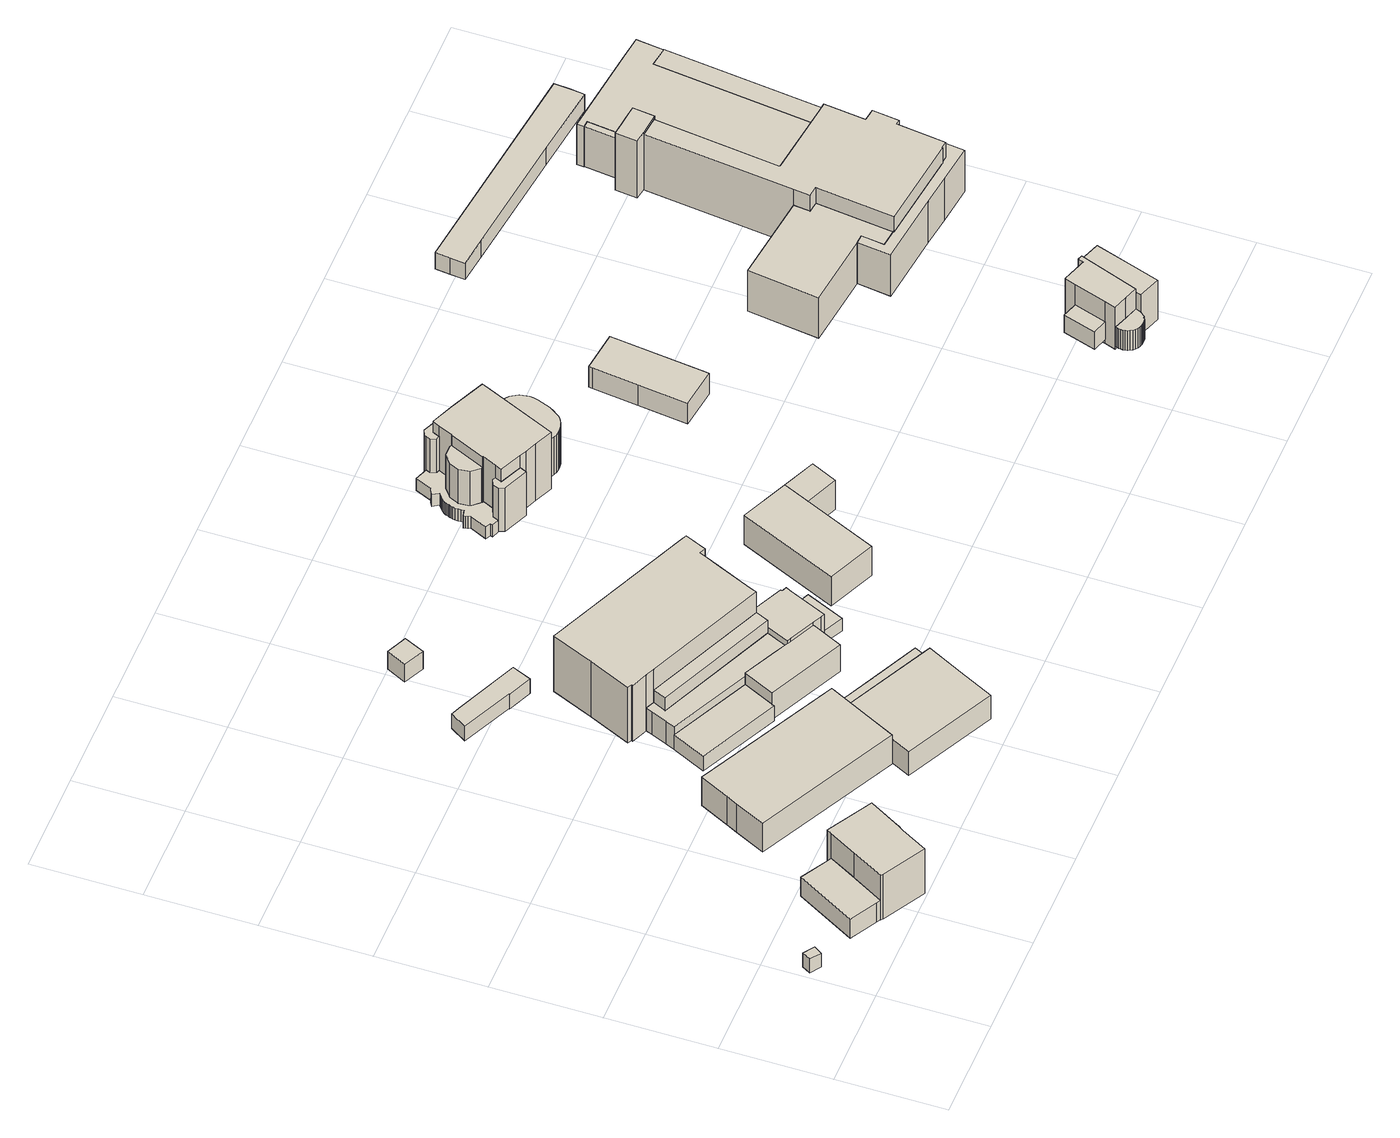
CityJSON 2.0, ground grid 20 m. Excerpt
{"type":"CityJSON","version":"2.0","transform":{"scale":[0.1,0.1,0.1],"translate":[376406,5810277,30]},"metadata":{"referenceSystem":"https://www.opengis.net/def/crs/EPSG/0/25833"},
"CityObjects":{
"building1":{"type":"Building","attributes":{"Gemeindeschluessel":"11000006","BezugspunktDach":"2200","function":"31001_3210","measuredHeight":3.23,"storeysAboveGround":1},"address":[{"country":"Germany","locality":"Berlin","thoroughfareNumber":"11 (1)","thoroughfareName":"Scabellstraße"}],"geometry":[{"type":"Solid","lod":"1","boundaries":[[[[0,1,2,3]],[[4,5,6,7]],[[4,7,3,2]],[[5,4,2,1]],[[6,5,1,0]],[[7,6,0,3]]]]}]},
"building2":{"type":"Building","attributes":{"Gemeindeschluessel":"11000006","function":"31001_3210"},"address":[{"country":"Germany","locality":"Berlin","thoroughfareNumber":"11","thoroughfareName":"Scabellstraße"}],"children":["building2-1","building2-2"]},
"building2-1":{"type":"BuildingPart","attributes":{"BezugspunktDach":"2200","measuredHeight":12.65,"storeysAboveGround":2},"parents":["building2"],"geometry":[{"type":"MultiSurface","lod":"1","boundaries":[[[8,9,10,11,12,13,14,15,16,17,18]],[[19,20,21,22,23,24,25,26,27,28,29]],[[30,31,18,17]],[[19,29,32,33]],[[20,19,17,16],[34,35,30,33]],[[21,20,16,15]],[[22,21,15,14]],[[23,22,14,13]],[[24,23,13,12]],[[25,24,12,11]],[[26,25,11,10]],[[27,26,10,9]],[[28,27,9,8]],[[29,28,8,18]],[[33,32,31,30]],[[30,35,34,33]]]}]},
"building2-2":{"type":"BuildingPart","attributes":{"BezugspunktDach":"2200","measuredHeight":4.52,"storeysAboveGround":2},"parents":["building2"],"geometry":[{"type":"MultiSurface","lod":"1","boundaries":[[[36,31,35,37,38,39]],[[40,41,34,32,42,43]],[[40,43,39,38]],[[41,40,38,37]],[[34,41,37,35]],[[42,32,31,36]],[[43,42,36,39]],[[33,30,31,32]],[[34,44,35,30,33]]]}]},
"building3":{"type":"Building","attributes":{"Gemeindeschluessel":"11000006","BezugspunktDach":"2200","function":"31001_2444","measuredHeight":7.89,"storeysAboveGround":2},"address":[{"country":"Germany","locality":"Berlin","thoroughfareNumber":"10 (2)","thoroughfareName":"Scabellstraße"}],"geometry":[{"type":"Solid","lod":"1","boundaries":[[[[45,46,47,48,49,50,51,52,53]],[[54,55,56,57,58,59,60,61,62]],[[54,62,53,52]],[[55,54,52,51]],[[56,55,51,50]],[[57,56,50,49]],[[58,57,49,48]],[[59,58,48,47]],[[60,59,47,46]],[[61,60,46,45]],[[62,61,45,53]]]]}]},
"building4":{"type":"Building","attributes":{"Gemeindeschluessel":"11000006","BezugspunktDach":"2200","function":"31001_2444","measuredHeight":3.5,"storeysAboveGround":2},"address":[{"country":"Germany","locality":"Berlin","thoroughfareNumber":"8 (3)","thoroughfareName":"Scabellstraße"}],"geometry":[{"type":"Solid","lod":"1","boundaries":[[[[63,64,65,66,67]],[[68,69,70,71,72]],[[68,72,67,66]],[[69,68,66,65]],[[70,69,65,64]],[[71,70,64,63]],[[72,71,63,67]]]]}]},
"building5":{"type":"Building","attributes":{"Gemeindeschluessel":"11000006","BezugspunktDach":"2200","function":"31001_3210","measuredHeight":4.14,"storeysAboveGround":1},"address":[{"country":"Germany","locality":"Berlin","thoroughfareNumber":"8 (1)","thoroughfareName":"Scabellstraße"}],"geometry":[{"type":"Solid","lod":"1","boundaries":[[[[73,74,75,76,77,78,79,80]],[[81,82,83,84,85,86,87,88]],[[81,88,80,79]],[[82,81,79,78]],[[83,82,78,77]],[[84,83,77,76]],[[85,84,76,75]],[[86,85,75,74]],[[87,86,74,73]],[[88,87,73,80]]]]}]},
"building6":{"type":"Building","attributes":{"Gemeindeschluessel":"11000006","BezugspunktDach":"2200","function":"31001_2444","measuredHeight":6.75,"storeysAboveGround":2},"address":[{"country":"Germany","locality":"Berlin","thoroughfareNumber":"10","thoroughfareName":"Scabellstraße"}],"geometry":[{"type":"Solid","lod":"1","boundaries":[[[[89,90,91,92,93]],[[94,95,96,97,98]],[[94,98,93,92]],[[95,94,92,91]],[[96,95,91,90]],[[97,96,90,89]],[[98,97,89,93]]]]}]},
"building7":{"type":"Building","attributes":{"Gemeindeschluessel":"11000006","BezugspunktDach":"2200","function":"51009_1610","measuredHeight":4.06,"storeysAboveGround":0},"address":[{"country":"Germany","locality":"Berlin"}],"geometry":[{"type":"Solid","lod":"1","boundaries":[[[[99,100,101,102,103,104]],[[58,105,106,107,108,109]],[[58,109,104,103]],[[105,58,103,102]],[[106,105,102,101]],[[107,106,101,100]],[[108,107,100,99]],[[109,108,99,104]]]]}]},
"building8":{"type":"Building","attributes":{"Gemeindeschluessel":"11000006","function":"31001_2444"},"address":[{"country":"Germany","locality":"Berlin","thoroughfareNumber":"8 (2)","thoroughfareName":"Scabellstraße"}],"children":["building8-1","building8-2"]},
"building8-1":{"type":"BuildingPart","attributes":{"BezugspunktDach":"2200","measuredHeight":6.16,"storeysAboveGround":2},"parents":["building8"],"geometry":[{"type":"Solid","lod":"1","boundaries":[[[[110,111,112,113,114,115,116,117,118,119,120]],[[121,122,123,124,125,126,127,128,129,69,68]],[[121,68,120,119]],[[122,121,119,118]],[[123,122,118,117]],[[124,123,117,116]],[[125,124,116,115]],[[126,125,115,114]],[[129,128,112,111]],[[69,129,111,110]],[[68,69,110,120]],[[127,126,114,113]],[[128,127,113,112]]]]}]},
"building8-2":{"type":"BuildingPart","attributes":{"BezugspunktDach":"2200","measuredHeight":7.25,"storeysAboveGround":2},"parents":["building8"],"geometry":[{"type":"MultiSurface","lod":"1","boundaries":[[[130,131,132,133,134,135,136,137,138,139,140,141,142,143,144]],[[126,145,146,147,148,149,150,151,152,153,154,155,156,157,128]],[[114,113,112,144,143]],[[126,128,127]],[[145,126,143,142]],[[146,145,142,141]],[[147,146,141,140]],[[148,147,140,139]],[[149,148,139,138]],[[150,149,138,137]],[[151,150,137,136]],[[152,151,136,135]],[[153,152,135,134]],[[154,153,134,133]],[[155,154,133,132]],[[156,155,132,131]],[[157,156,131,130]],[[128,157,130,144]],[[126,127,113,114]],[[127,128,112,113]]]}]},
"building9":{"type":"Building","attributes":{"Gemeindeschluessel":"11000006","BezugspunktDach":"2200","function":"31001_1000","measuredHeight":5.15,"storeysAboveGround":1},"address":[{"country":"Germany","locality":"Berlin","thoroughfareNumber":"7 (1)","thoroughfareName":"Scabellstraße"}],"geometry":[{"type":"Solid","lod":"1","boundaries":[[[[158,159,160,161]],[[162,163,164,165]],[[162,165,161,160]],[[163,162,160,159]],[[164,163,159,158]],[[165,164,158,161]]]]}]},
"building10":{"type":"Building","attributes":{"Gemeindeschluessel":"11000006","BezugspunktDach":"2200","function":"31001_1010","measuredHeight":6.92,"storeysAboveGround":1},"address":[{"country":"Germany","locality":"Berlin","thoroughfareNumber":"8 (4)","thoroughfareName":"Scabellstraße"}],"geometry":[{"type":"Solid","lod":"1","boundaries":[[[[166,167,168,169,170,171]],[[69,129,128,156,172,70]],[[69,70,171,170]],[[129,69,170,169]],[[128,129,169,168]],[[156,128,168,167]],[[172,156,167,166]],[[70,172,166,171]]]]}]},
"building11":{"type":"Building","attributes":{"Gemeindeschluessel":"11000006","function":"31001_3210"},"address":[{"country":"Germany","locality":"Berlin","thoroughfareNumber":"8","thoroughfareName":"Scabellstraße"}],"children":["building11-1","building11-2"]},
"building11-1":{"type":"BuildingPart","attributes":{"BezugspunktDach":"2200","measuredHeight":16.01,"storeysAboveGround":3},"parents":["building11"],"geometry":[{"type":"MultiSurface","lod":"1","boundaries":[[[173,174,175,176,177,178,179,180,181,182,183,184,185,186,187,188]],[[189,190,191,192,193,194,195,196,197,145,198,124,123,199,200,201]],[[189,201,188,187]],[[190,189,187,186]],[[191,190,186,185]],[[192,191,185,184]],[[193,192,184,183]],[[194,193,183,182]],[[195,194,182,181]],[[196,195,181,180]],[[197,196,180,179]],[[145,197,179,178]],[[198,145,178,177]],[[124,202,203,177,176]],[[123,124,176,175]],[[199,123,175,174]],[[200,199,174,173]],[[201,200,173,188]],[[198,203,202,124]]]}]},
"building11-2":{"type":"BuildingPart","attributes":{"BezugspunktDach":"2200","measuredHeight":8.38,"storeysAboveGround":3},"parents":["building11"],"geometry":[{"type":"MultiSurface","lod":"1","boundaries":[[[204,203,202,205]],[[124,198,126,125]],[[124,125,205,202]],[[126,198,203,204]],[[125,126,204,205]],[[124,206,202,203,198]]]}]},
"building12":{"type":"Building","attributes":{"Gemeindeschluessel":"11000006","BezugspunktDach":"2200","function":"31001_2463","measuredHeight":2.83,"storeysAboveGround":1},"address":[{"country":"Germany","locality":"Berlin","thoroughfareNumber":"9 (1)","thoroughfareName":"Scabellstraße"}],"geometry":[{"type":"Solid","lod":"1","boundaries":[[[[207,208,209,210]],[[211,212,213,214]],[[211,214,210,209]],[[212,211,209,208]],[[213,212,208,207]],[[214,213,207,210]]]]}]},
"building13":{"type":"Building","attributes":{"Gemeindeschluessel":"11000006","function":"31001_1010"},"address":[{"country":"Germany","locality":"Berlin","thoroughfareNumber":"9","thoroughfareName":"Scabellstraße"}],"children":["building13-1","building13-2"]},
"building13-1":{"type":"BuildingPart","attributes":{"BezugspunktDach":"2200","measuredHeight":9.64,"storeysAboveGround":2},"parents":["building13"],"geometry":[{"type":"MultiSurface","lod":"1","boundaries":[[[215,216,217,218]],[[219,220,221,222]],[[219,222,218,217]],[[220,219,217,216]],[[221,223,224,216,215]],[[222,221,215,218]],[[220,216,224,223]]]}]},
"building13-2":{"type":"BuildingPart","attributes":{"BezugspunktDach":"2200","measuredHeight":9.4,"storeysAboveGround":2},"parents":["building13"],"geometry":[{"type":"Solid","lod":"1","boundaries":[[[[225,226,216,224]],[[220,227,228,223]],[[227,220,216,226]],[[228,227,226,225]],[[223,228,225,224]],[[220,223,224,216]]]]}]},
"building14":{"type":"Building","attributes":{"Gemeindeschluessel":"11000006","function":"31001_1010"},"address":[{"country":"Germany","locality":"Berlin","thoroughfareNumber":"7","thoroughfareName":"Scabellstraße"}],"children":["building14-1","building14-2","building14-3","building14-4","building14-5","building14-6"]},
"building14-1":{"type":"BuildingPart","attributes":{"BezugspunktDach":"2200","measuredHeight":15.67,"storeysAboveGround":2},"parents":["building14"],"geometry":[{"type":"MultiSurface","lod":"1","boundaries":[[[229,230,231,232,233,234,235,236,237,238,239,240,241,242,243,244]],[[245,246,247,248,249,250,251,252,253,254,255,256,257,258,259,260]],[[261,262,244,243]],[[245,260,263,264]],[[265,266,245,243,242]],[[247,246,242,241]],[[267,268,269,270,248,247,241,240]],[[249,248,240,239]],[[271,272,249,239,238]],[[251,250,273,274,275,276,238,237]],[[277,275,237,236]],[[252,251,275,274,278]],[[253,252,236,235]],[[254,253,235,234]],[[279,280,234,233]],[[256,255,233,232]],[[257,256,232,231]],[[258,257,231,230]],[[259,258,230,229]],[[262,281,282,263,260,259,229,244]],[[264,263,262,261]],[[246,245,266,265]],[[270,269,268,267]],[[250,249,272,271]],[[276,275,274,273]],[[278,274,275,277]],[[255,254,280,279]],[[263,282,281,262]]]}]},
"building14-2":{"type":"BuildingPart","attributes":{"BezugspunktDach":"2200","measuredHeight":8.97,"storeysAboveGround":2},"parents":["building14"],"geometry":[{"type":"Solid","lod":"1","boundaries":[[[[283,284,285,286,287,288,289,290,291,292,293,294,295,296,297,298,299,300,301,302,303,304,305,306,307,280,279]],[[254,308,309,310,311,312,313,314,315,316,317,318,319,320,321,322,323,324,325,326,327,328,329,330,331,332,255]],[[308,254,280,307]],[[309,308,307,306]],[[310,309,306,305]],[[311,310,305,304]],[[312,311,304,303]],[[313,312,303,302]],[[314,313,302,301]],[[315,314,301,300]],[[316,315,300,299]],[[317,316,299,298]],[[318,317,298,297]],[[319,318,297,296]],[[320,319,296,295]],[[321,320,295,294]],[[322,321,294,293]],[[323,322,293,292]],[[324,323,292,291]],[[325,324,291,290]],[[326,325,290,289]],[[327,326,289,288]],[[328,327,288,287]],[[329,328,287,286]],[[330,329,286,285]],[[331,330,285,284]],[[332,331,284,283]],[[255,332,283,279]],[[255,279,280,254]]]]}]},
"building14-3":{"type":"BuildingPart","attributes":{"BezugspunktDach":"2200","measuredHeight":2.81,"storeysAboveGround":2},"parents":["building14"],"geometry":[{"type":"MultiSurface","lod":"1","boundaries":[[[333,334,335,336,337,266,265,338,339,340,341,342,343,344,345,272,271,346,347,348,349,350,351,352,353,354,355,356,357,358,359,360,361,362,363,364,365,366,367,368,369,370,371,372,373]],[[374,375,376,377,378,379,380,381,382,383,384,385,386,387,388,389,390,391,392,393,394,395,396,397,398,399,400,250,249,248,401,402,403,404,405,406,247,246,245,407,408,409,410,411,412]],[[374,412,373,372]],[[375,374,372,371]],[[376,375,371,370]],[[377,376,370,369]],[[378,377,369,368]],[[379,378,368,367]],[[380,379,367,366]],[[381,380,366,365]],[[382,381,365,364]],[[383,382,364,363]],[[384,383,363,362]],[[385,384,362,361]],[[386,385,361,360]],[[387,386,360,359]],[[388,387,359,358]],[[389,388,358,357]],[[390,389,357,356]],[[391,390,356,355]],[[392,391,355,354]],[[393,392,354,353]],[[394,393,353,352]],[[395,394,352,351]],[[396,395,351,350]],[[397,396,350,349]],[[398,397,349,348]],[[399,398,413,414,347]],[[400,399,414,415,346]],[[250,400,415,273,271]],[[248,249,272,345]],[[401,248,345,270,416]],[[402,401,416,417,418]],[[403,402,417,419,342]],[[404,403,419,420,341]],[[405,404,420,421]],[[406,405,421,422]],[[247,406,422,269,338]],[[246,247,338,265]],[[407,245,264,423]],[[408,407,337,423,424]],[[409,408,336,424,425]],[[410,409,335,334]],[[411,410,334,333]],[[412,411,333,373]],[[348,347,414,413]],[[347,346,415,414]],[[346,271,273,415]],[[250,271,272,249,426]],[[416,270,345,344]],[[418,417,416,344,343]],[[343,342,419,417]],[[342,341,420,419]],[[421,420,341,340]],[[422,421,340,339]],[[427,339,338,269,422]],[[246,265,266,245,428]],[[423,264,266,337]],[[424,423,337,336]],[[425,424,336,335]]]}]},
"building14-4":{"type":"BuildingPart","attributes":{"BezugspunktDach":"2200","measuredHeight":10.56,"storeysAboveGround":2},"parents":["building14"],"geometry":[{"type":"MultiSurface","lod":"1","boundaries":[[[429,430,268,267,431,432,433,434]],[[419,417,416,270,269,422,421,420]],[[419,342,341,434,433]],[[417,343,342,419,433,432]],[[416,344,343,432,431]],[[345,344,431,267]],[[422,339,338,435,268,430]],[[340,339,430,429]],[[341,340,421,429,434]],[[420,341,342,419]],[[419,342,343,417]],[[417,343,344,416]],[[270,416,344,345]],[[269,270,267,268]],[[269,435,338,339,422]],[[421,422,339,340]],[[436,420,421,340,341]]]}]},
"building14-5":{"type":"BuildingPart","attributes":{"BezugspunktDach":"2200","measuredHeight":10.61,"storeysAboveGround":2},"parents":["building14"],"geometry":[{"type":"MultiSurface","lod":"1","boundaries":[[[437,276,275,277,438,439,440,441,442]],[[413,443,444,445,278,274,273,415,414]],[[446,348,347,442,441]],[[443,413,441,440]],[[444,443,440,439]],[[445,444,439,438]],[[278,445,438,277]],[[415,346,271,273,276,437]],[[414,347,346,437,442]],[[413,414,347,348,446]],[[274,278,277,275]],[[274,275,276,273]],[[273,271,346,415]],[[415,447,346,347,414]]]}]},
"building14-6":{"type":"BuildingPart","attributes":{"BezugspunktDach":"2200","measuredHeight":10.3,"storeysAboveGround":2},"parents":["building14"],"geometry":[{"type":"MultiSurface","lod":"1","boundaries":[[[448,449,281,262,261,450,451,452]],[[424,423,264,263,282,453,454,425]],[[336,335,425,452,451]],[[423,337,336,455,451,450]],[[264,266,337,450,261]],[[453,282,281,449]],[[454,453,449,448]],[[425,454,448,452]],[[424,425,335,336]],[[424,455,336,337,423]],[[423,337,266,264]],[[263,264,456,261,262,457]],[[282,263,262,281,458]]]}]},
"building15":{"type":"Building","attributes":{"Gemeindeschluessel":"11000006","BezugspunktDach":"2200","function":"31001_3070","measuredHeight":5.26,"storeysAboveGround":1},"address":[{"country":"Germany","locality":"Berlin","thoroughfareNumber":"20 (1)","thoroughfareName":"Kronprinzessinnenweg"}],"geometry":[{"type":"Solid","lod":"1","boundaries":[[[[459,460,461,462,463,464,465,466]],[[467,468,469,470,471,472,473,474]],[[467,474,466,465]],[[468,467,465,464]],[[469,468,464,463]],[[470,469,463,462]],[[471,470,462,461]],[[472,471,461,460]],[[473,472,460,459]],[[474,473,459,466]]]]}]},
"building16":{"type":"Building","attributes":{"Gemeindeschluessel":"11000006","BezugspunktDach":"2200","function":"51009_1610","measuredHeight":4.19,"storeysAboveGround":0},"address":[{"country":"Germany","locality":"Berlin"}],"geometry":[{"type":"Solid","lod":"1","boundaries":[[[[475,476,477,478]],[[479,480,481,482]],[[479,482,478,477]],[[480,479,477,476]],[[481,480,476,475]],[[482,481,475,478]]]]}]},
"building17":{"type":"Building","attributes":{"Gemeindeschluessel":"11000006","function":"31001_1010"},"address":[{"country":"Germany","locality":"Berlin","thoroughfareNumber":"4","thoroughfareName":"Scabellstraße"}],"children":["building17-1","building17-2","building17-3","building17-4"]},
"building17-1":{"type":"BuildingPart","attributes":{"BezugspunktDach":"2200","measuredHeight":12.34,"storeysAboveGround":2},"parents":["building17"],"geometry":[{"type":"MultiSurface","lod":"1","boundaries":[[[483,484,485,486,487,488,489,490,491,492]],[[493,494,495,496,497,498,499,500,501,502]],[[493,502,492,491]],[[494,493,491,490]],[[495,494,490,489]],[[496,495,489,488]],[[497,496,488,487]],[[498,497,487,486]],[[499,498,486,485]],[[503,504,485,484]],[[505,506,507,508,501,500,484,483]],[[509,505,508,510,502,501,483,492]],[[500,499,504,503]],[[508,507,506,505]],[[510,508,505,509]]]}]},
"building17-2":{"type":"BuildingPart","attributes":{"BezugspunktDach":"2200","measuredHeight":4.59,"storeysAboveGround":2},"parents":["building17"],"geometry":[{"type":"MultiSurface","lod":"1","boundaries":[[[511,512,513,514,515,516,517,518,519,520,521,522,523,524,525,526,527,506,509,528,529,530,531]],[[532,533,534,510,507,535,536,537,538,539,540,541,542,543,544,545,546,547,548,549,550,551,552]],[[532,552,531,530]],[[533,532,530,529]],[[534,533,529,528]],[[510,534,528,509]],[[536,535,527,526]],[[537,536,526,525]],[[538,537,525,524]],[[539,538,524,523]],[[540,539,523,522]],[[541,540,522,521]],[[542,541,521,520]],[[543,542,520,519]],[[544,543,519,518]],[[545,544,518,517]],[[546,545,517,516]],[[547,546,516,515]],[[548,547,515,514]],[[549,548,514,513]],[[550,549,513,512]],[[551,550,512,511]],[[552,551,511,531]],[[507,508,505,506]],[[510,509,505,553,508]],[[507,506,527,535]]]}]},
"building17-3":{"type":"BuildingPart","attributes":{"BezugspunktDach":"2200","measuredHeight":10.96,"storeysAboveGround":2},"parents":["building17"],"geometry":[{"type":"MultiSurface","lod":"1","boundaries":[[[554,555,556,504,503,557]],[[500,499,558,559,560,561]],[[500,561,535,507,506,527,557,503]],[[558,499,558,562,563,504,556]],[[559,558,556,555]],[[560,559,555,554]],[[561,560,554,557]],[[527,506,507,535]],[[499,500,503,504]],[[563,562,558,499]]]}]},
"building17-4":{"type":"BuildingPart","attributes":{"BezugspunktDach":"2200","measuredHeight":3.83,"storeysAboveGround":2},"parents":["building17"],"geometry":[{"type":"Solid","lod":"1","boundaries":[[[[562,564,565,566,567,563]],[[568,569,570,571,558,499]],[[568,499,563,567]],[[569,568,567,566]],[[570,569,566,565]],[[571,570,565,564]],[[558,571,564,562]],[[499,558,562,563]]]]}]},
"building18":{"type":"Building","attributes":{"name":"Feuerwache Wannsee","Gemeindeschluessel":"11000006","function":"31001_3072"},"address":[{"country":"Germany","locality":"Berlin","thoroughfareNumber":"20","thoroughfareName":"Kronprinzessinnenweg"}],"children":["building18-1","building18-2","building18-3","building18-4","building18-5","building18-6"]},
"building18-1":{"type":"BuildingPart","attributes":{"BezugspunktDach":"2200","measuredHeight":13.14,"storeysAboveGround":4},"parents":["building18"],"geometry":[{"type":"MultiSurface","lod":"1","boundaries":[[[572,573,574,575,576,577,578,579,580,581,582,583,584,585,586,587,588]],[[589,590,591,592,593,594,595,596,597,598,599,600,601,602,603,604,605]],[[606,607,588,587]],[[590,589,587,586]],[[591,590,608,609]],[[610,611,585,584]],[[592,591,612,613,614]],[[615,616,610,584,583]],[[593,592,614,617]],[[618,616,583,582]],[[619,618,582,581]],[[620,619,581,580]],[[621,620,596,580,579]],[[622,621,597,579,578]],[[623,622,598,578,577]],[[624,623,599,577,576]],[[601,625,624,576,575]],[[626,625,601,575,574]],[[627,626,602,574,573]],[[604,628,629,603,573,572]],[[607,628,604,572,588]],[[630,589,605,631,607,606]],[[609,608,586,585,632]],[[614,613,612,611,610]],[[617,614,610,616,615]],[[594,593,633,616,618]],[[595,594,618,619]],[[596,595,619,620]],[[597,596,620,621]],[[598,597,621,622]],[[599,598,622,623]],[[634,600,599,623,624]],[[600,624,625,601]],[[602,601,625,626]],[[603,602,626,627]],[[603,629,628,604]],[[605,604,628,607]]]}]},
"building18-2":{"type":"BuildingPart","attributes":{"BezugspunktDach":"2200","measuredHeight":13.67,"storeysAboveGround":4},"parents":["building18"],"geometry":[{"type":"MultiSurface","lod":"1","boundaries":[[[635,636,637,638,639,640,641,642]],[[643,644,645,646,647,609,608,648]],[[643,648,642,641]],[[644,643,641,640]],[[649,650,640,639]],[[651,649,639,638]],[[652,651,638,637]],[[611,652,637,636]],[[608,586,585,653,636,635]],[[648,608,635,642]],[[645,644,650,649]],[[646,645,649,651]],[[647,646,651,652]],[[609,647,652,611]],[[609,653,585,586,608]]]}]},
"building18-3":{"type":"BuildingPart","attributes":{"BezugspunktDach":"2200","measuredHeight":9.56,"storeysAboveGround":4},"parents":["building18"],"geometry":[{"type":"MultiSurface","lod":"1","boundaries":[[[616,654,655,656,657,658,659,660,649,651,652,611,610]],[[613,661,662,663,664,665,666,667,668,669,670,617,614]],[[661,613,611,609,647,671]],[[662,661,652,647,646]],[[663,662,651,646,645]],[[664,663,645,672,660]],[[665,664,672,673,659]],[[666,665,659,658]],[[667,666,658,657]],[[668,667,657,656]],[[669,668,656,655]],[[613,614,610,611]],[[671,647,609,611,652]],[[646,647,652,651]],[[645,646,651,649]],[[649,660,672,645]],[[674,660,659,673,672]],[[669,655,654,670]],[[670,675,654,616,617]],[[617,616,610,614]]]}]},
"building18-4":{"type":"BuildingPart","attributes":{"BezugspunktDach":"2200","measuredHeight":9.49,"storeysAboveGround":4},"parents":["building18"],"geometry":[{"type":"MultiSurface","lod":"1","boundaries":[[[649,660,659,650]],[[673,672,645,644]],[[673,644,650,659]],[[672,660,659,673,659,660]],[[645,649,660,649]],[[672,660,649,645]],[[644,645,649,650]]]}]},
"building18-5":{"type":"BuildingPart","attributes":{"BezugspunktDach":"2200","measuredHeight":9.74,"storeysAboveGround":4},"parents":["building18"],"geometry":[{"type":"MultiSurface","lod":"1","boundaries":[[[676,677,678,679,680,681,655,654,616,618,619,620,621,622,623,624,625,626,627,682,683,684,685]],[[686,687,688,689,690,691,692,693,694,695,696,697,698,699,700,701,702,703,704,705,706,707,708]],[[686,708,685,684]],[[709,710,711,684,683]],[[688,712,709,683,682]],[[689,629,712,682,627]],[[690,689,603,602]],[[691,690,602,601]],[[692,691,601,600,624]],[[693,692,624,600,599]],[[694,693,599,598,622]],[[695,694,598,597]],[[696,695,597,596]],[[697,696,596,595]],[[698,697,619,595,594]],[[699,698,618,594,593]],[[700,699,713,617,670,654,616,654]],[[701,700,670,669]],[[702,701,655,681]],[[703,702,681,680]],[[704,703,680,679]],[[705,704,679,678]],[[706,705,678,677]],[[707,706,677,676]],[[708,707,676,685]],[[687,686,711,710,709]],[[687,709,712,688]],[[688,712,629,689]],[[602,603,627,626]],[[601,602,626,625]],[[714,625,624,600,601]],[[599,600,624,623]],[[623,622,598,599]],[[597,598,622,621]],[[596,597,621,620]],[[595,596,620,619]],[[594,595,619,618]],[[593,594,618,616]],[[616,654,670,617,713]],[[669,670,654,655]]]}]},
"building18-6":{"type":"BuildingPart","attributes":{"BezugspunktDach":"2200","measuredHeight":9.58,"storeysAboveGround":4},"parents":["building18"],"geometry":[{"type":"MultiSurface","lod":"1","boundaries":[[[710,709,712,629,628,607,606,715,716]],[[717,718,719,720,689,688,687,686,721]],[[717,721,716,715]],[[718,717,715,606]],[[719,718,589,605,607]],[[720,719,607,605,604,722]],[[689,720,604,603,629]],[[688,689,723,689,688,724]],[[721,686,710,716]],[[606,607,605,589]],[[722,604,605,607,628]],[[725,628,629,603,604]],[[724,688,689,723,629,712]],[[687,688,712,709]],[[686,687,726,709,710,727]]]}]},
"building19":{"type":"Building","attributes":{"Gemeindeschluessel":"11000006","BezugspunktDach":"2200","function":"31001_2120","measuredHeight":4.13,"storeysAboveGround":1},"address":[{"country":"Germany","locality":"Berlin","thoroughfareNumber":"21 (2)","thoroughfareName":"Kronprinzessinnenweg"}],"geometry":[{"type":"Solid","lod":"1","boundaries":[[[[728,729,730,731,732,733,734,735]],[[736,737,738,739,740,741,742,743]],[[736,743,735,734]],[[737,736,734,733]],[[738,737,733,732]],[[739,738,732,731]],[[740,739,731,730]],[[741,740,730,729]],[[742,741,729,728]],[[743,742,728,735]]]]}]}
},
"vertices":[
[27,105,43],[37,120,43],[17,133,43],[8,118,43],[17,133,10],[37,120,10],[27,105,10],[8,118,10],
[165,48,114],[242,4,114],[269,52,114],[276,63,114],[277,65,114],[300,105,114],[309,121,114],[227,168,114],[222,159,114],[194,109,114],[161,51,114],[194,109,8],[222,159,8],[227,168,8],[309,121,8],[300,105,8],[277,65,8],[276,63,8],[269,52,8],[242,4,8],[165,48,8],[161,51,8],[194,109,55],[161,51,55],[161,51,10],[194,109,10],[222,159,10],[222,159,55],
[153,55,55],[211,165,55],[165,191,55],[104,83,55],[165,191,10],[211,165,10],[153,55,10],[104,83,10],[222,159,33],
[496,154,77],[523,208,77],[533,228,77],[559,280,77],[560,283,77],[301,413,77],[274,359,77],[264,339,77],[237,284,77],[264,339,9],[274,359,9],[301,413,9],[560,283,9],[559,280,9],[533,228,9],[523,208,9],[496,154,9],[237,284,9],
[520,368,44],[522,372,44],[549,429,44],[403,499,44],[374,438,44],[403,499,9],[549,429,9],[522,372,9],[520,368,9],[374,438,9],
[400,784,40],[399,783,40],[443,764,40],[458,799,40],[415,818,40],[342,850,40],[325,857,40],[306,827,40],[325,857,6],[342,850,6],[415,818,6],[458,799,6],[443,764,6],[399,783,6],[400,784,6],[306,827,6],
[647,38,64],[679,103,64],[712,168,64],[546,250,64],[481,120,64],[546,250,8],[712,168,8],[679,103,8],[647,38,8],[481,120,8],
[629,209,38],[712,168,38],[727,199,38],[643,239,38],[559,280,38],[546,250,38],[643,239,9],[727,199,9],[712,168,9],[629,209,9],[546,250,9],
[549,429,63],[604,402,63],[635,387,63],[644,408,63],[653,428,63],[432,525,63],[443,549,63],[427,556,63],[422,544,63],[410,515,63],[403,499,63],[410,515,9],[422,544,9],[427,556,9],[443,549,9],[432,525,9],[653,428,9],[644,408,9],[635,387,9],[604,402,9],
[641,384,78],[688,362,78],[704,354,78],[711,351,78],[741,420,78],[746,430,78],[739,433,78],[737,435,78],[738,437,78],[679,465,78],[678,463,78],[676,464,78],[670,467,78],[653,428,78],[635,387,78],[670,467,9],[676,464,9],[678,463,9],[679,465,9],[738,437,9],[737,435,9],[739,433,9],[746,430,9],[741,420,9],[711,351,9],[704,354,9],[688,362,9],[641,384,9],
[432,946,50],[449,983,50],[412,1000,50],[394,964,50],[412,1000,8],[449,983,8],[432,946,8],[394,964,8],
[661,305,72],[688,362,72],[635,387,72],[604,402,72],[549,429,72],[522,372,72],[661,305,9],
[398,571,141],[397,569,141],[427,556,141],[443,549,141],[664,452,141],[670,467,141],[698,531,141],[709,555,141],[715,569,141],[726,564,141],[743,603,141],[732,608,141],[465,725,141],[458,728,141],[425,651,141],[391,575,141],[425,651,9],[458,728,9],[465,725,9],[732,608,9],[743,603,9],[726,564,9],[715,569,9],[709,555,9],[698,531,9],[664,452,9],[397,569,9],[398,571,9],[391,575,9],[443,549,93],[664,452,93],
[653,428,93],[432,525,93],[443,549,49],
[747,333,39],[778,404,39],[741,420,39],[711,351,39],[741,420,10],[778,404,10],[747,333,10],[711,351,10],
[878,330,81],[959,511,81],[872,550,81],[791,369,81],[872,550,12],[959,511,12],[878,330,12],[791,369,12],[937,462,12],[937,462,81],
[997,437,81],[1019,485,81],[1019,485,12],[997,437,12],
[815,918,145],[827,912,145],[848,903,145],[881,888,145],[889,906,145],[937,1015,145],[944,1031,145],[878,1061,145],[838,1078,145],[832,1065,145],[821,1039,145],[820,1039,145],[791,974,145],[792,974,145],[780,948,145],[775,936,145],[780,948,11],[792,974,11],[791,974,11],[820,1039,11],[821,1039,11],[832,1065,11],[838,1078,11],[878,1061,11],[944,1031,11],[937,1015,11],[889,906,11],[881,888,11],[848,903,11],[827,912,11],[815,918,11],[775,936,11],[780,948,116],[775,936,116],[775,936,13],[780,948,13],[792,974,39],[780,948,39],[820,1039,120],[791,974,120],[791,974,14],[820,1039,14],[832,1065,39],[821,1039,39],[832,1065,13],[838,1078,13],[838,1078,119],[832,1065,119],[878,1061,119],[878,1061,13],[889,906,100],[937,1015,100],[815,918,116],[815,918,13],
[913,895,100],[919,893,100],[926,892,100],[932,892,100],[939,893,100],[945,895,100],[950,898,100],[955,901,100],[960,905,100],[963,910,100],[968,917,100],[973,925,100],[976,933,100],[979,941,100],[982,949,100],[984,958,100],[985,964,100],[984,969,100],[983,975,100],[982,981,100],[979,986,100],[976,991,100],[973,995,100],[968,999,100],[964,1002,100],[964,1002,11],[968,999,11],[973,995,11],[976,991,11],[979,986,11],[982,981,11],[983,975,11],[984,969,11],[985,964,11],[984,958,11],[982,949,11],[979,941,11],[976,933,11],[973,925,11],[968,917,11],[963,910,11],[960,905,11],[955,901,11],[950,898,11],[945,895,11],[939,893,11],[932,892,11],[926,892,11],[919,893,11],[913,895,11],
[748,945,39],[747,941,39],[760,936,39],[764,946,39],[775,951,39],[791,974,39],[788,975,39],[775,990,39],[773,1010,39],[781,1028,39],[797,1041,39],[817,1041,39],[820,1039,39],[826,1067,39],[822,1078,39],[825,1085,39],[802,1094,39],[789,1064,39],[785,1062,39],[781,1060,39],[777,1058,39],[784,1046,39],[780,1043,39],[776,1040,39],[772,1037,39],[769,1033,39],[767,1030,39],[766,1027,39],[765,1024,39],[764,1022,39],[763,1019,39],[762,1016,39],[761,1011,39],[761,1006,39],[761,1001,39],[762,996,39],[749,993,39],[750,989,39],[751,985,39],[753,981,39],[739,950,39],[753,981,11],[751,985,11],[750,989,11],[749,993,11],[762,996,11],[761,1001,11],[761,1006,11],[761,1011,11],[762,1016,11],[763,1019,11],[764,1022,11],[765,1024,11],[766,1027,11],[767,1030,11],[769,1033,11],[772,1037,11],[776,1040,11],[780,1043,11],[784,1046,11],[777,1058,11],[781,1060,11],[785,1062,11],[789,1064,11],[802,1094,11],[825,1085,11],[822,1078,11],[826,1067,11],[817,1041,11],[797,1041,11],[781,1028,11],[773,1010,11],[775,990,11],[788,975,11],[775,951,11],[764,946,11],[760,936,11],[747,941,11],[748,945,11],[739,950,11],[825,1085,13],[822,1078,13],[826,1067,13],[817,1041,14],[797,1041,14],[797,1041,24],[781,1028,14],[773,1010,14],[775,990,14],[788,975,14],[775,951,13],[764,946,13],[760,936,13],[826,1052,11],[788,975,19],[783,955,11],
[775,990,120],[788,975,120],[817,1041,120],[797,1041,120],[781,1028,120],[773,1010,120],[791,974,27],[773,1010,28],
[826,1067,119],[883,1073,119],[838,1093,119],[827,1088,119],[825,1085,119],[822,1078,119],[827,1088,13],[838,1093,13],[883,1073,13],[825,1085,16],[826,1067,20],
[764,925,116],[809,905,116],[775,951,116],[764,946,116],[760,936,116],[809,905,13],[764,925,13],[764,946,35],[780,948,22],[775,936,39],[815,918,87],
[1165,718,65],[1166,725,65],[1176,808,65],[1187,899,65],[1112,908,65],[1111,901,65],[1101,818,65],[1090,728,65],[1101,818,16],[1111,901,16],[1112,908,16],[1187,899,16],[1176,808,16],[1166,725,16],[1165,718,16],[1090,728,16],
[1494,151,68],[1513,210,68],[1486,219,68],[1467,159,68],[1486,219,26],[1513,210,26],[1494,151,26],[1467,159,26],
[1512,122,117],[1537,114,117],[1576,222,117],[1568,225,117],[1564,215,117],[1546,221,117],[1520,230,117],[1513,210,117],[1494,151,117],[1487,131,117],[1494,151,17],[1513,210,17],[1520,230,17],[1546,221,17],[1564,215,17],[1568,225,17],[1576,222,17],[1537,114,17],[1512,122,17],[1487,131,17],[1537,114,110],[1576,222,110],[1512,122,70],[1537,114,70],[1537,114,24],[1512,122,24],[1487,131,70],[1487,131,24],
[1485,113,70],[1486,109,70],[1488,105,70],[1490,101,70],[1493,98,70],[1497,95,70],[1501,93,70],[1505,92,70],[1509,91,70],[1513,91,70],[1516,91,70],[1519,92,70],[1522,94,70],[1525,95,70],[1528,98,70],[1531,101,70],[1533,104,70],[1486,127,70],[1485,124,70],[1485,121,70],[1484,117,70],[1485,121,24],[1485,124,24],[1486,127,24],[1533,104,24],[1531,101,24],[1528,98,24],[1525,95,24],[1522,94,24],[1519,92,24],[1516,91,24],[1513,91,24],[1509,91,24],[1505,92,24],[1501,93,24],[1497,95,24],[1493,98,24],[1490,101,24],[1488,105,24],[1486,109,24],[1485,113,24],[1484,117,24],[1512,122,31],
[1574,89,110],[1613,209,110],[1604,212,110],[1533,104,110],[1604,212,17],[1613,209,17],[1574,89,17],[1533,104,17],[1604,212,55],[1576,222,55],
[1609,228,55],[1602,230,55],[1588,235,55],[1581,237,55],[1581,237,17],[1588,235,17],[1602,230,17],[1609,228,17],
[1537,670,155],[1520,528,155],[1519,527,155],[1692,506,155],[1692,507,155],[1705,506,155],[1716,595,155],[1725,594,155],[1731,643,155],[1708,646,155],[1717,722,155],[1700,724,155],[1561,741,155],[1589,970,155],[1552,974,155],[1520,702,155],[1517,672,155],[1520,702,23],[1552,974,23],[1589,970,23],[1561,741,23],[1700,724,23],[1717,722,23],[1708,646,23],[1731,643,23],[1725,594,23],[1716,595,23],[1705,506,23],[1692,507,23],[1692,506,23],[1519,527,23],[1520,528,23],[1537,670,23],[1517,672,23],[1520,702,118],[1517,672,118],[1552,974,25],[1589,970,25],[1561,741,120],[1589,970,120],[1589,970,72],[1589,970,24],[1561,741,24],[1700,724,56],[1700,724,120],[1700,724,24],[1717,722,120],[1708,646,120],[1731,643,120],[1725,594,120],[1716,595,120],[1705,506,120],[1692,507,120],[1692,506,120],[1519,527,120],[1520,528,120],[1537,670,118],[1520,528,118],[1520,702,103],[1517,672,88],[1589,970,93],[1700,724,64],[1692,507,71],
[1552,974,161],[1589,970,161],[1591,970,161],[1596,1010,161],[1570,1013,161],[1558,1014,161],[1534,1017,161],[1529,977,161],[1534,1017,25],[1558,1014,25],[1570,1013,25],[1596,1010,25],[1591,970,25],[1529,977,25],[1570,1013,120],[1558,1014,120],[1596,1010,120],[1591,970,120],[1589,970,91],
[1736,1026,120],[1772,1021,120],[1778,1071,120],[1738,1076,120],[1567,1096,120],[1566,1083,120],[1578,1082,120],[1591,970,24],[1596,1010,24],[1570,1013,24],[1578,1082,24],[1566,1083,24],[1567,1096,24],[1738,1076,24],[1778,1071,24],[1772,1021,24],[1736,1026,24],[1591,970,93],[1578,1082,25],[1566,1083,25],[1578,1082,72],[1736,1026,72],
[1602,498,120],[1659,491,120],[1730,482,120],[1749,645,120],[1729,647,120],[1773,1021,120],[1486,532,120],[1492,574,120],[1476,575,120],[1468,514,120],[1476,575,22],[1492,574,22],[1486,532,22],[1520,528,22],[1519,527,22],[1692,506,22],[1692,507,22],[1705,506,22],[1716,595,22],[1725,594,22],[1731,643,22],[1708,646,22],[1717,722,22],[1700,724,22],[1736,1026,22],[1772,1021,22],[1773,1021,22],[1729,647,22],[1749,645,22],[1730,482,22],[1659,491,22],[1602,498,22],[1468,514,22],[1492,574,118],[1476,575,118],[1476,575,45],[1486,532,118],[1700,724,51],[1692,506,113],
[1356,722,118],[1339,592,118],[1356,722,22],[1520,702,22],[1517,672,22],[1537,670,22],[1339,592,22],[1537,670,89],[1520,528,95],[1486,532,71],[1537,670,88],[1492,574,70],[1476,575,39],
[1329,1175,51],[1560,1147,51],[1695,1130,51],[1698,1158,51],[1700,1185,51],[1278,1236,51],[1275,1209,51],[1272,1182,51],[1275,1209,12],[1278,1236,12],[1700,1185,12],[1698,1158,12],[1695,1130,12],[1560,1147,12],[1329,1175,12],[1272,1182,12]
]}
